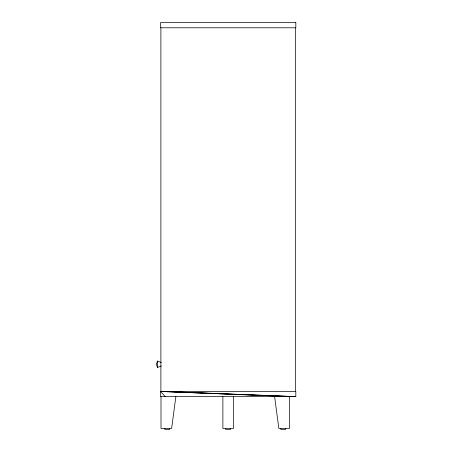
<?xml version="1.0" encoding="UTF-8"?>
<svg xmlns="http://www.w3.org/2000/svg" width="452" height="452" viewBox="0 0 452 452"><rect width="100%" height="100%" fill="white"/><g stroke="black" fill="none" stroke-linecap="round" stroke-linejoin="round"><path stroke-width="0.68" d="M289.461 396.641L289.461 428.456L278.85 428.456L274.613 396.641M175.862 396.641L171.613 428.456L161.008 428.456L161.008 396.641M161.381 362.538L157.59 361.069L156.177 364.25L157.59 367.431L161.381 365.962M165.251 396.641L160.539 391.455L295.817 391.455L295.817 396.641L160.539 396.641L160.539 391.455L295.817 396.641L165.251 391.455M160.539 391.455L291.105 396.641M295.467 27.787L295.467 391.455M285.647 428.298L285.647 429.4L280.782 429.4L280.782 428.298M233.481 396.641L233.481 428.456L222.876 428.456L222.876 396.641M230.61 428.298L230.61 429.4L225.751 429.4L225.751 428.298M169.686 428.298L169.686 429.4L164.822 429.4L164.822 428.298M160.889 27.787L160.889 391.455M157.59 361.069L157.59 367.431M295.823 22.6L160.539 22.6L160.539 27.787L295.823 27.787L295.823 22.6"/></g></svg>
